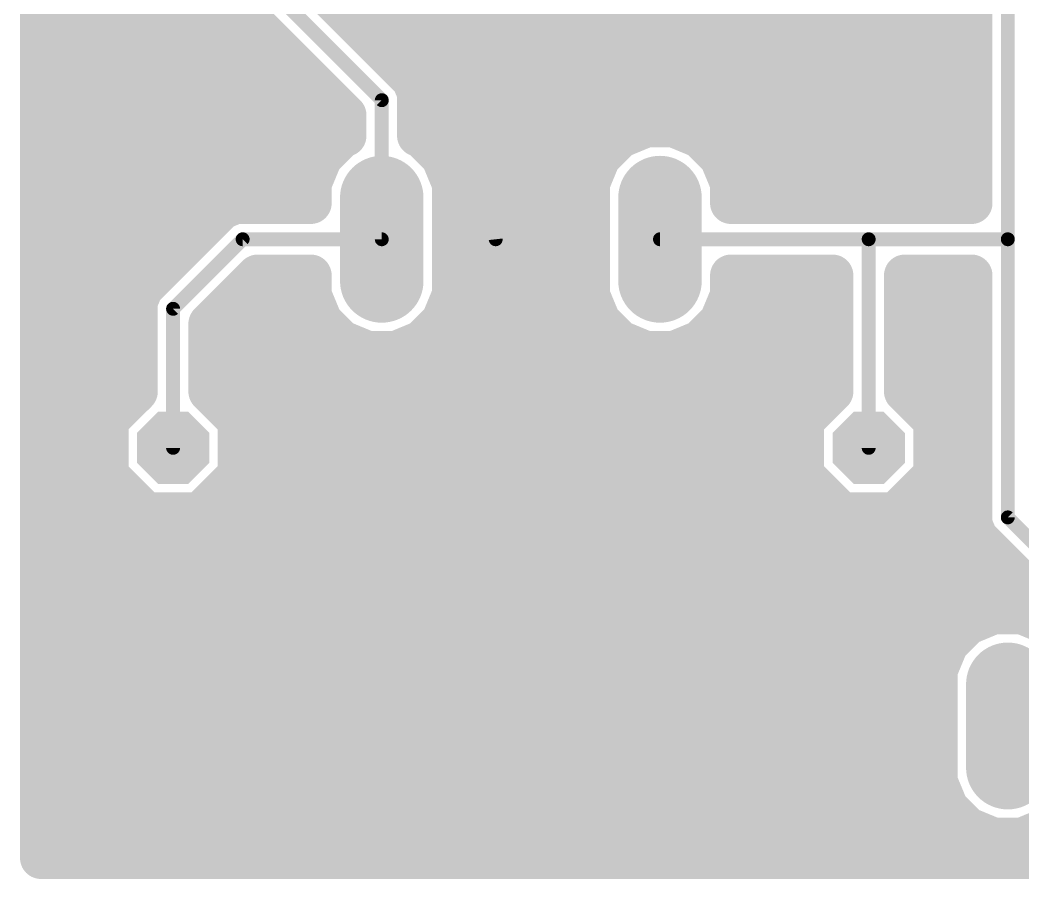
# Model space of a CAD drawing. Extents: x 1 to 64.7, y 1 to 39.6.
# Drawn here: x 1.02 to 19.33, y 1.02 to 16.7 of the extents above; entities that cross this region are included whole.
import ezdxf

# ---------------------------------------------------------------- set-up
doc = ezdxf.new("R2010")
doc.units = 0
doc.layers.add('16', color=175, linetype='CONTINUOUS')
doc.layers.add('17', color=82, linetype='CONTINUOUS')

# ---------------------------------------------------------------- blocks, each defined once
blk = doc.blocks.new('OCTAGONP')
at = {"const_width": 0.5}
blk.add_lwpolyline([(-0.25, -0.1036), (-0.25, 0.1036), (-0.1036, 0.25), (0.1036, 0.25), (0.25, 0.1036), (0.25, -0.1036), (0.1036, -0.25), (-0.1036, -0.25), (-0.25, -0.1036), (-0.25, 0.1036)], dxfattribs=at)
blk = doc.blocks.new('LONGP100')
at = {"const_width": 1}
blk.add_lwpolyline([(-0.5, 0), (0.5, 0)], dxfattribs=at)
at = {"const_width": 0.5}
for points in [[(-0.5, 0.25, 1), (-0.5, -0.25)], [(0.5, -0.25, 1), (0.5, 0.25)]]:
    blk.add_lwpolyline(points, format="xyb", dxfattribs=at)

msp = doc.modelspace()

# ---------------------------------------------------------------- linework, layer by layer
at = {"layer": '16'}
for points, const_width in [([(1.397, 1.397), (1.397, 39.233)], 0.762), ([(8.43, 24.13), (9.7, 12.7)], 0.254), ([(18.3896, 21.6279), (18.3896, 13.3604)], 0.762), ([(19.05, 20.32), (19.05, 12.7)], 0.254), ([(8.1799, 15.6141), (5.7404, 18.0535)], 0.762), ([(4.5201, 17.4059), (6.9596, 14.9665)], 0.762), ([(7.62, 15.24), (5.08, 17.78)], 0.254), ([(1.397, 16.764), (5.1621, 16.764)], 0.762), ([(7.0299, 16.764), (18.3896, 16.764)], 0.762), ([(1.397, 16.002), (5.9241, 16.002)], 0.762), ([(7.7919, 16.002), (18.3896, 16.002)], 0.762), ([(8.2804, 15.3714), (8.1799, 15.6141)], 0.762), ([(8.2804, 14.5906), (8.2804, 15.3714)], 0.762), ([(1.397, 15.24), (6.6861, 15.24)], 0.762), ([(8.2804, 15.24), (18.3896, 15.24)], 0.762), ([(6.9596, 14.9665), (6.9596, 14.5906)], 0.762), ([(7.62, 12.7), (7.62, 15.24)], 0.254), ([(12.4423, 14.7574), (11.9662, 14.5602)], 0.762), ([(12.9577, 14.7574), (12.4423, 14.7574)], 0.762), ([(13.4338, 14.5602), (12.9577, 14.7574)], 0.762), ([(1.397, 14.478), (6.804, 14.478)], 0.762), ([(6.8862, 14.5602), (6.5218, 14.1958)], 0.762), ([(6.9596, 14.5906), (6.8862, 14.5602)], 0.762), ([(8.3538, 14.5602), (8.2804, 14.5906)], 0.762), ([(8.7182, 14.1958), (8.3538, 14.5602)], 0.762), ([(8.436, 14.478), (11.884, 14.478)], 0.762), ([(11.9662, 14.5602), (11.6018, 14.1958)], 0.762), ([(13.7982, 14.1958), (13.4338, 14.5602)], 0.762), ([(13.516, 14.478), (18.3896, 14.478)], 0.762), ([(6.5218, 14.1958), (6.3246, 13.7197)], 0.762), ([(8.9154, 13.7197), (8.7182, 14.1958)], 0.762), ([(11.6018, 14.1958), (11.4046, 13.7197)], 0.762), ([(13.9954, 13.7197), (13.7982, 14.1958)], 0.762), ([(6.3246, 13.7197), (6.3246, 13.3604)], 0.762), ([(8.9154, 11.6803), (8.9154, 13.7197)], 0.762), ([(11.4046, 13.7197), (11.4046, 11.6803)], 0.762), ([(13.9954, 13.3604), (13.9954, 13.7197)], 0.762), ([(1.397, 13.716), (6.3246, 13.716)], 0.762), ([(8.9154, 13.716), (11.4046, 13.716)], 0.762), ([(13.9954, 13.716), (18.3896, 13.716)], 0.762), ([(4.9486, 13.3604), (4.7059, 13.2599)], 0.762), ([(6.3246, 13.3604), (4.9486, 13.3604)], 0.762), ([(18.3896, 13.3604), (13.9954, 13.3604)], 0.762), ([(4.7059, 13.2599), (4.5201, 13.0741)], 0.762), ([(4.5201, 13.0741), (3.4359, 11.9899)], 0.762), ([(1.397, 12.954), (4.4001, 12.954)], 0.762), ([(8.9154, 12.954), (11.4046, 12.954)], 0.762), ([(5.08, 12.7), (3.81, 11.43)], 0.254), ([(5.08, 12.7), (7.62, 12.7)], 0.254), ([(16.51, 12.7), (12.7, 12.7)], 0.254), ([(16.51, 12.7), (19.05, 12.7)], 0.254), ([(16.51, 8.89), (16.51, 12.7)], 0.254), ([(19.05, 7.62), (19.05, 12.7)], 0.254), ([(1.397, 12.192), (3.6381, 12.192)], 0.762), ([(8.9154, 12.192), (11.4046, 12.192)], 0.762), ([(3.4359, 11.9899), (3.2501, 11.8041)], 0.762), ([(4.4704, 11.1565), (5.3535, 12.0396)], 0.762), ([(5.3535, 12.0396), (6.3246, 12.0396)], 0.762), ([(6.3246, 12.0396), (6.3246, 11.6803)], 0.762), ([(13.9954, 11.6803), (13.9954, 12.0396)], 0.762), ([(13.9954, 12.0396), (15.8496, 12.0396)], 0.762), ([(15.8496, 12.0396), (15.8496, 9.9179)], 0.762), ([(17.1704, 9.9179), (17.1704, 12.0396)], 0.762), ([(17.1704, 12.0396), (18.3896, 12.0396)], 0.762), ([(18.3896, 12.0396), (18.3896, 7.4886)], 0.762), ([(3.2501, 11.8041), (3.1496, 11.5614)], 0.762), ([(3.1496, 11.5614), (3.1496, 9.9179)], 0.762), ([(6.3246, 11.6803), (6.5218, 11.2042)], 0.762), ([(8.7182, 11.2042), (8.9154, 11.6803)], 0.762), ([(11.4046, 11.6803), (11.6018, 11.2042)], 0.762), ([(13.7982, 11.2042), (13.9954, 11.6803)], 0.762), ([(1.397, 11.43), (3.1496, 11.43)], 0.762), ([(4.7439, 11.43), (6.4283, 11.43)], 0.762), ([(8.8117, 11.43), (11.5083, 11.43)], 0.762), ([(13.8917, 11.43), (15.8496, 11.43)], 0.762), ([(17.1704, 11.43), (18.3896, 11.43)], 0.762), ([(3.81, 11.43), (3.81, 8.89)], 0.254), ([(4.4704, 9.9179), (4.4704, 11.1565)], 0.762), ([(6.5218, 11.2042), (6.8862, 10.8398)], 0.762), ([(8.3538, 10.8398), (8.7182, 11.2042)], 0.762), ([(11.6018, 11.2042), (11.9662, 10.8398)], 0.762), ([(13.4338, 10.8398), (13.7982, 11.2042)], 0.762), ([(6.8862, 10.8398), (7.3623, 10.6426)], 0.762), ([(7.8777, 10.6426), (8.3538, 10.8398)], 0.762), ([(11.9662, 10.8398), (12.4423, 10.6426)], 0.762), ([(12.9577, 10.6426), (13.4338, 10.8398)], 0.762), ([(1.397, 10.668), (3.1496, 10.668)], 0.762), ([(4.4704, 10.668), (7.301, 10.668)], 0.762), ([(7.3623, 10.6426), (7.8777, 10.6426)], 0.762), ([(7.939, 10.668), (12.381, 10.668)], 0.762), ([(12.4423, 10.6426), (12.9577, 10.6426)], 0.762), ([(13.019, 10.668), (15.8496, 10.668)], 0.762), ([(17.1704, 10.668), (18.3896, 10.668)], 0.762), ([(1.397, 9.906), (3.1377, 9.906)], 0.762), ([(3.1496, 9.9179), (2.6162, 9.3845)], 0.762), ([(5.0038, 9.3845), (4.4704, 9.9179)], 0.762), ([(4.4823, 9.906), (15.8377, 9.906)], 0.762), ([(15.8496, 9.9179), (15.3162, 9.3845)], 0.762), ([(17.7038, 9.3845), (17.1704, 9.9179)], 0.762), ([(17.1823, 9.906), (18.3896, 9.906)], 0.762), ([(2.6162, 9.3845), (2.6162, 8.3955)], 0.762), ([(5.0038, 8.3955), (5.0038, 9.3845)], 0.762), ([(15.3162, 9.3845), (15.3162, 8.3955)], 0.762), ([(17.7038, 8.3955), (17.7038, 9.3845)], 0.762), ([(1.397, 9.144), (2.6162, 9.144)], 0.762), ([(5.0038, 9.144), (15.3162, 9.144)], 0.762), ([(17.7038, 9.144), (18.3896, 9.144)], 0.762), ([(1.397, 8.382), (2.6297, 8.382)], 0.762), ([(2.6162, 8.3955), (3.3155, 7.6962)], 0.762), ([(4.3045, 7.6962), (5.0038, 8.3955)], 0.762), ([(4.9903, 8.382), (15.3297, 8.382)], 0.762), ([(15.3162, 8.3955), (16.0155, 7.6962)], 0.762), ([(17.0045, 7.6962), (17.7038, 8.3955)], 0.762), ([(17.6903, 8.382), (18.3896, 8.382)], 0.762), ([(3.3155, 7.6962), (4.3045, 7.6962)], 0.762), ([(16.0155, 7.6962), (17.0045, 7.6962)], 0.762), ([(1.397, 7.62), (18.3896, 7.62)], 0.762), ([(18.3896, 7.4886), (18.4901, 7.2459)], 0.762), ([(21.59, 5.08), (19.05, 7.62)], 0.254), ([(18.4901, 7.2459), (18.6759, 7.0601)], 0.762), ([(18.6759, 7.0601), (18.6759, 7.0601)], 0.762), ([(18.6759, 7.0601), (20.4738, 5.2623)], 0.762), ([(1.397, 6.858), (18.8781, 6.858)], 0.762), ([(1.397, 6.096), (19.6401, 6.096)], 0.762), ([(18.7923, 5.8674), (18.3162, 5.6702)], 0.762), ([(19.3077, 5.8674), (18.7923, 5.8674)], 0.762), ([(19.7838, 5.6702), (19.3077, 5.8674)], 0.762), ([(18.3162, 5.6702), (17.9518, 5.3058)], 0.762), ([(1.397, 5.334), (17.98, 5.334)], 0.762), ([(17.9518, 5.3058), (17.7546, 4.8297)], 0.762), ([(17.7546, 4.8297), (17.7546, 2.7903)], 0.762), ([(1.397, 4.572), (17.7546, 4.572)], 0.762), ([(1.397, 3.81), (17.7546, 3.81)], 0.762), ([(1.397, 3.048), (17.7546, 3.048)], 0.762), ([(17.7546, 2.7903), (17.9518, 2.3142)], 0.762), ([(1.397, 2.286), (17.98, 2.286)], 0.762), ([(17.9518, 2.3142), (18.3162, 1.9498)], 0.762), ([(18.3162, 1.9498), (18.7923, 1.7526)], 0.762), ([(19.3077, 1.7526), (19.7838, 1.9498)], 0.762), ([(18.7923, 1.7526), (19.3077, 1.7526)], 0.762), ([(1.397, 1.524), (64.313, 1.524)], 0.762), ([(64.313, 1.397), (1.397, 1.397)], 0.762)]:
    msp.add_lwpolyline(points, dxfattribs=dict(at, const_width=const_width))
for points, const_width in [([(1.397, 16.9545, 1), (1.397, 16.5735)], 0.381), ([(5.1621, 16.5735, 1), (5.1621, 16.9545)], 0.381), ([(7.0299, 16.9545, 1), (7.0299, 16.5735)], 0.381), ([(18.3896, 16.5735, 1), (18.3896, 16.9545)], 0.381), ([(1.397, 16.1925, 1), (1.397, 15.8115)], 0.381), ([(5.9241, 15.8115, 1), (5.9241, 16.1925)], 0.381), ([(7.7919, 16.1925, 1), (7.7919, 15.8115)], 0.381), ([(18.3896, 15.8115, 1), (18.3896, 16.1925)], 0.381), ([(8.3559, 15.687, 1), (8.0039, 15.5412)], 0.381), ([(8.0452, 15.4794, 1), (8.3146, 15.7488)], 0.381), ([(8.4709, 15.3714, 1), (8.0899, 15.3714)], 0.381), ([(1.397, 15.4305, 1), (1.397, 15.0495)], 0.381), ([(6.6861, 15.0495, 1), (6.6861, 15.4305)], 0.381), ([(8.2804, 15.4305, 1), (8.2804, 15.0495)], 0.381), ([(8.1044, 15.2985, 1), (8.4564, 15.4443)], 0.381), ([(18.3896, 15.0495, 1), (18.3896, 15.4305)], 0.381), ([(7.1501, 14.9665, 1), (6.7691, 14.9665)], 0.381), ([(6.8249, 14.8317, 1), (7.0943, 15.1012)], 0.381), ([(7.6835, 15.24, 1), (7.5565, 15.24)], 0.127), ([(7.5751, 15.1951, 1), (7.6649, 15.2849)], 0.127), ([(12.4423, 14.9479, 1), (12.4423, 14.5669)], 0.381), ([(12.5152, 14.5814, 1), (12.3694, 14.9334)], 0.381), ([(13.0306, 14.9334, 1), (12.8848, 14.5814)], 0.381), ([(12.9577, 14.5669, 1), (12.9577, 14.9479)], 0.381), ([(1.397, 14.6685, 1), (1.397, 14.2875)], 0.381), ([(6.8133, 14.7362, 1), (6.9591, 14.3842)], 0.381), ([(7.0209, 14.4255, 1), (6.7515, 14.6949)], 0.381), ([(6.804, 14.2875, 1), (6.804, 14.6685)], 0.381), ([(7.0325, 14.4146, 1), (6.8867, 14.7666)], 0.381), ([(8.3533, 14.7666, 1), (8.2075, 14.4146)], 0.381), ([(8.4885, 14.6949, 1), (8.2191, 14.4255)], 0.381), ([(8.436, 14.6685, 1), (8.436, 14.2875)], 0.381), ([(8.2809, 14.3842, 1), (8.4267, 14.7362)], 0.381), ([(11.8933, 14.7362, 1), (12.0391, 14.3842)], 0.381), ([(12.1009, 14.4255, 1), (11.8315, 14.6949)], 0.381), ([(11.884, 14.2875, 1), (11.884, 14.6685)], 0.381), ([(13.5685, 14.6949, 1), (13.2991, 14.4255)], 0.381), ([(13.516, 14.6685, 1), (13.516, 14.2875)], 0.381), ([(13.3609, 14.3842, 1), (13.5067, 14.7362)], 0.381), ([(18.3896, 14.2875, 1), (18.3896, 14.6685)], 0.381), ([(6.7691, 14.5906, 1), (7.1501, 14.5906)], 0.381), ([(8.0899, 14.5906, 1), (8.4709, 14.5906)], 0.381), ([(6.3871, 14.3305, 1), (6.6565, 14.0611)], 0.381), ([(6.6978, 14.1229, 1), (6.3458, 14.2687)], 0.381), ([(8.8942, 14.2687, 1), (8.5422, 14.1229)], 0.381), ([(8.5835, 14.0611, 1), (8.8529, 14.3305)], 0.381), ([(11.4671, 14.3305, 1), (11.7365, 14.0611)], 0.381), ([(11.7778, 14.1229, 1), (11.4258, 14.2687)], 0.381), ([(13.9742, 14.2687, 1), (13.6222, 14.1229)], 0.381), ([(13.6635, 14.0611, 1), (13.9329, 14.3305)], 0.381), ([(6.5151, 13.7197, 1), (6.1341, 13.7197)], 0.381), ([(9.1059, 13.7197, 1), (8.7249, 13.7197)], 0.381), ([(11.5951, 13.7197, 1), (11.2141, 13.7197)], 0.381), ([(14.1859, 13.7197, 1), (13.8049, 13.7197)], 0.381), ([(1.397, 13.9065, 1), (1.397, 13.5255)], 0.381), ([(6.1486, 13.7926, 1), (6.5006, 13.6468)], 0.381), ([(6.3246, 13.5255, 1), (6.3246, 13.9065)], 0.381), ([(8.9154, 13.9065, 1), (8.9154, 13.5255)], 0.381), ([(8.7394, 13.6468, 1), (9.0914, 13.7926)], 0.381), ([(11.2286, 13.7926, 1), (11.5806, 13.6468)], 0.381), ([(11.4046, 13.5255, 1), (11.4046, 13.9065)], 0.381), ([(13.9954, 13.9065, 1), (13.9954, 13.5255)], 0.381), ([(13.8194, 13.6468, 1), (14.1714, 13.7926)], 0.381), ([(18.3896, 13.5255, 1), (18.3896, 13.9065)], 0.381), ([(4.9486, 13.5509, 1), (4.9486, 13.1699)], 0.381), ([(5.0215, 13.1844, 1), (4.8757, 13.5364)], 0.381), ([(6.3246, 13.1699, 1), (6.3246, 13.5509)], 0.381), ([(13.9954, 13.5509, 1), (13.9954, 13.1699)], 0.381), ([(18.3896, 13.1699, 1), (18.3896, 13.5509)], 0.381), ([(4.633, 13.4359, 1), (4.7788, 13.0839)], 0.381), ([(4.8406, 13.1252, 1), (4.5712, 13.3946)], 0.381), ([(6.1341, 13.3604, 1), (6.5151, 13.3604)], 0.381), ([(13.8049, 13.3604, 1), (14.1859, 13.3604)], 0.381), ([(18.1991, 13.3604, 1), (18.5801, 13.3604)], 0.381), ([(4.3854, 13.2088, 1), (4.6548, 12.9394)], 0.381), ([(4.6548, 12.9394, 1), (4.3854, 13.2088)], 0.381), ([(1.397, 13.1445, 1), (1.397, 12.7635)], 0.381), ([(4.4001, 12.7635, 1), (4.4001, 13.1445)], 0.381), ([(8.9154, 13.1445, 1), (8.9154, 12.7635)], 0.381), ([(11.4046, 12.7635, 1), (11.4046, 13.1445)], 0.381), ([(5.08, 12.7635, 1), (5.08, 12.6365)], 0.127), ([(5.1249, 12.6551, 1), (5.0351, 12.7449)], 0.127), ([(7.62, 12.6365, 1), (7.62, 12.7635)], 0.127), ([(12.7, 12.7635, 1), (12.7, 12.6365)], 0.127), ([(16.51, 12.7635, 1), (16.51, 12.6365)], 0.127), ([(16.5735, 12.7, 1), (16.4465, 12.7)], 0.127), ([(16.51, 12.6365, 1), (16.51, 12.7635)], 0.127), ([(19.1135, 12.7, 1), (18.9865, 12.7)], 0.127), ([(19.05, 12.6365, 1), (19.05, 12.7635)], 0.127), ([(7.5565, 12.7, 1), (7.6835, 12.7)], 0.127), ([(9.6369, 12.693, 1), (9.7631, 12.707)], 0.127), ([(18.9865, 12.7, 1), (19.1135, 12.7)], 0.127), ([(1.397, 12.3825, 1), (1.397, 12.0015)], 0.381), ([(3.6381, 12.0015, 1), (3.6381, 12.3825)], 0.381), ([(8.9154, 12.3825, 1), (8.9154, 12.0015)], 0.381), ([(11.4046, 12.0015, 1), (11.4046, 12.3825)], 0.381), ([(3.3012, 12.1246, 1), (3.5706, 11.8552)], 0.381), ([(3.5706, 11.8552, 1), (3.3012, 12.1246)], 0.381), ([(5.3535, 12.2301, 1), (5.3535, 11.8491)], 0.381), ([(5.4882, 11.9049, 1), (5.2188, 12.1743)], 0.381), ([(6.5151, 12.0396, 1), (6.1341, 12.0396)], 0.381), ([(6.3246, 11.8491, 1), (6.3246, 12.2301)], 0.381), ([(14.1859, 12.0396, 1), (13.8049, 12.0396)], 0.381), ([(13.9954, 12.2301, 1), (13.9954, 11.8491)], 0.381), ([(16.0401, 12.0396, 1), (15.6591, 12.0396)], 0.381), ([(15.8496, 11.8491, 1), (15.8496, 12.2301)], 0.381), ([(17.3609, 12.0396, 1), (16.9799, 12.0396)], 0.381), ([(17.1704, 12.2301, 1), (17.1704, 11.8491)], 0.381), ([(18.5801, 12.0396, 1), (18.1991, 12.0396)], 0.381), ([(18.3896, 11.8491, 1), (18.3896, 12.2301)], 0.381), ([(3.1154, 11.9388, 1), (3.3848, 11.6694)], 0.381), ([(3.4261, 11.7312, 1), (3.0741, 11.877)], 0.381), ([(3.3401, 11.5614, 1), (2.9591, 11.5614)], 0.381), ([(6.5006, 11.7532, 1), (6.1486, 11.6074)], 0.381), ([(9.0914, 11.6074, 1), (8.7394, 11.7532)], 0.381), ([(11.5806, 11.7532, 1), (11.2286, 11.6074)], 0.381), ([(14.1714, 11.6074, 1), (13.8194, 11.7532)], 0.381), ([(1.397, 11.6205, 1), (1.397, 11.2395)], 0.381), ([(2.9736, 11.6343, 1), (3.3256, 11.4885)], 0.381), ([(3.1496, 11.2395, 1), (3.1496, 11.6205)], 0.381), ([(4.7439, 11.6205, 1), (4.7439, 11.2395)], 0.381), ([(6.1341, 11.6803, 1), (6.5151, 11.6803)], 0.381), ([(6.4283, 11.2395, 1), (6.4283, 11.6205)], 0.381), ([(8.8117, 11.6205, 1), (8.8117, 11.2395)], 0.381), ([(8.7249, 11.6803, 1), (9.1059, 11.6803)], 0.381), ([(11.2141, 11.6803, 1), (11.5951, 11.6803)], 0.381), ([(11.5083, 11.2395, 1), (11.5083, 11.6205)], 0.381), ([(13.8917, 11.6205, 1), (13.8917, 11.2395)], 0.381), ([(13.8049, 11.6803, 1), (14.1859, 11.6803)], 0.381), ([(15.8496, 11.2395, 1), (15.8496, 11.6205)], 0.381), ([(17.1704, 11.6205, 1), (17.1704, 11.2395)], 0.381), ([(18.3896, 11.2395, 1), (18.3896, 11.6205)], 0.381), ([(3.8735, 11.43, 1), (3.7465, 11.43)], 0.127), ([(3.7651, 11.4749, 1), (3.8549, 11.3851)], 0.127), ([(4.6609, 11.1565, 1), (4.2799, 11.1565)], 0.381), ([(6.6565, 11.3389, 1), (6.3871, 11.0695)], 0.381), ([(8.8529, 11.0695, 1), (8.5835, 11.3389)], 0.381), ([(11.7365, 11.3389, 1), (11.4671, 11.0695)], 0.381), ([(13.9329, 11.0695, 1), (13.6635, 11.3389)], 0.381), ([(4.3357, 11.2912, 1), (4.6051, 11.0217)], 0.381), ([(6.3458, 11.1313, 1), (6.6978, 11.2771)], 0.381), ([(8.5422, 11.2771, 1), (8.8942, 11.1313)], 0.381), ([(11.4258, 11.1313, 1), (11.7778, 11.2771)], 0.381), ([(13.6222, 11.2771, 1), (13.9742, 11.1313)], 0.381), ([(6.9591, 11.0158, 1), (6.8133, 10.6638)], 0.381), ([(8.4267, 10.6638, 1), (8.2809, 11.0158)], 0.381), ([(12.0391, 11.0158, 1), (11.8933, 10.6638)], 0.381), ([(13.5067, 10.6638, 1), (13.3609, 11.0158)], 0.381), ([(1.397, 10.8585, 1), (1.397, 10.4775)], 0.381), ([(3.1496, 10.4775, 1), (3.1496, 10.8585)], 0.381), ([(4.4704, 10.8585, 1), (4.4704, 10.4775)], 0.381), ([(6.7515, 10.7051, 1), (7.0209, 10.9745)], 0.381), ([(7.3623, 10.8331, 1), (7.3623, 10.4521)], 0.381), ([(7.2894, 10.4666, 1), (7.4352, 10.8186)], 0.381), ([(7.301, 10.4775, 1), (7.301, 10.8585)], 0.381), ([(7.8048, 10.8186, 1), (7.9506, 10.4666)], 0.381), ([(7.939, 10.8585, 1), (7.939, 10.4775)], 0.381), ([(7.8777, 10.4521, 1), (7.8777, 10.8331)], 0.381), ([(8.2191, 10.9745, 1), (8.4885, 10.7051)], 0.381), ([(11.8315, 10.7051, 1), (12.1009, 10.9745)], 0.381), ([(12.4423, 10.8331, 1), (12.4423, 10.4521)], 0.381), ([(12.3694, 10.4666, 1), (12.5152, 10.8186)], 0.381), ([(12.381, 10.4775, 1), (12.381, 10.8585)], 0.381), ([(12.8848, 10.8186, 1), (13.0306, 10.4666)], 0.381), ([(13.019, 10.8585, 1), (13.019, 10.4775)], 0.381), ([(12.9577, 10.4521, 1), (12.9577, 10.8331)], 0.381), ([(13.2991, 10.9745, 1), (13.5685, 10.7051)], 0.381), ([(15.8496, 10.4775, 1), (15.8496, 10.8585)], 0.381), ([(17.1704, 10.8585, 1), (17.1704, 10.4775)], 0.381), ([(18.3896, 10.4775, 1), (18.3896, 10.8585)], 0.381), ([(1.397, 10.0965, 1), (1.397, 9.7155)], 0.381), ([(3.2843, 9.7832, 1), (3.0149, 10.0526)], 0.381), ([(3.1377, 9.7155, 1), (3.1377, 10.0965)], 0.381), ([(4.6051, 10.0526, 1), (4.3357, 9.7832)], 0.381), ([(4.4823, 10.0965, 1), (4.4823, 9.7155)], 0.381), ([(15.9843, 9.7832, 1), (15.7149, 10.0526)], 0.381), ([(15.8377, 9.7155, 1), (15.8377, 10.0965)], 0.381), ([(17.3051, 10.0526, 1), (17.0357, 9.7832)], 0.381), ([(17.1823, 10.0965, 1), (17.1823, 9.7155)], 0.381), ([(18.3896, 9.7155, 1), (18.3896, 10.0965)], 0.381), ([(2.9591, 9.9179, 1), (3.3401, 9.9179)], 0.381), ([(4.2799, 9.9179, 1), (4.6609, 9.9179)], 0.381), ([(15.6591, 9.9179, 1), (16.0401, 9.9179)], 0.381), ([(16.9799, 9.9179, 1), (17.3609, 9.9179)], 0.381), ([(2.8067, 9.3845, 1), (2.4257, 9.3845)], 0.381), ([(2.4815, 9.5192, 1), (2.7509, 9.2498)], 0.381), ([(5.1943, 9.3845, 1), (4.8133, 9.3845)], 0.381), ([(4.8691, 9.2498, 1), (5.1385, 9.5192)], 0.381), ([(15.5067, 9.3845, 1), (15.1257, 9.3845)], 0.381), ([(15.1815, 9.5192, 1), (15.4509, 9.2498)], 0.381), ([(17.8943, 9.3845, 1), (17.5133, 9.3845)], 0.381), ([(17.5691, 9.2498, 1), (17.8385, 9.5192)], 0.381), ([(1.397, 9.3345, 1), (1.397, 8.9535)], 0.381), ([(2.6162, 8.9535, 1), (2.6162, 9.3345)], 0.381), ([(5.0038, 9.3345, 1), (5.0038, 8.9535)], 0.381), ([(15.3162, 8.9535, 1), (15.3162, 9.3345)], 0.381), ([(17.7038, 9.3345, 1), (17.7038, 8.9535)], 0.381), ([(18.3896, 8.9535, 1), (18.3896, 9.3345)], 0.381), ([(3.7465, 8.89, 1), (3.8735, 8.89)], 0.127), ([(16.4465, 8.89, 1), (16.5735, 8.89)], 0.127), ([(1.397, 8.5725, 1), (1.397, 8.1915)], 0.381), ([(2.7509, 8.5302, 1), (2.4815, 8.2608)], 0.381), ([(2.6297, 8.1915, 1), (2.6297, 8.5725)], 0.381), ([(4.9903, 8.5725, 1), (4.9903, 8.1915)], 0.381), ([(5.1385, 8.2608, 1), (4.8691, 8.5302)], 0.381), ([(15.4509, 8.5302, 1), (15.1815, 8.2608)], 0.381), ([(15.3297, 8.1915, 1), (15.3297, 8.5725)], 0.381), ([(17.6903, 8.5725, 1), (17.6903, 8.1915)], 0.381), ([(17.8385, 8.2608, 1), (17.5691, 8.5302)], 0.381), ([(18.3896, 8.1915, 1), (18.3896, 8.5725)], 0.381), ([(2.4257, 8.3955, 1), (2.8067, 8.3955)], 0.381), ([(4.8133, 8.3955, 1), (5.1943, 8.3955)], 0.381), ([(15.1257, 8.3955, 1), (15.5067, 8.3955)], 0.381), ([(17.5133, 8.3955, 1), (17.8943, 8.3955)], 0.381), ([(3.3155, 7.8867, 1), (3.3155, 7.5057)], 0.381), ([(4.3045, 7.5057, 1), (4.3045, 7.8867)], 0.381), ([(16.0155, 7.8867, 1), (16.0155, 7.5057)], 0.381), ([(17.0045, 7.5057, 1), (17.0045, 7.8867)], 0.381), ([(1.397, 7.8105, 1), (1.397, 7.4295)], 0.381), ([(3.1808, 7.5615, 1), (3.4502, 7.8309)], 0.381), ([(4.1698, 7.8309, 1), (4.4392, 7.5615)], 0.381), ([(15.8808, 7.5615, 1), (16.1502, 7.8309)], 0.381), ([(16.8698, 7.8309, 1), (17.1392, 7.5615)], 0.381), ([(18.3896, 7.4295, 1), (18.3896, 7.8105)], 0.381), ([(18.5656, 7.5615, 1), (18.2136, 7.4157)], 0.381), ([(19.0949, 7.6649, 1), (19.0051, 7.5751)], 0.127), ([(18.1991, 7.4886, 1), (18.5801, 7.4886)], 0.381), ([(18.6248, 7.3806, 1), (18.3554, 7.1112)], 0.381), ([(18.3141, 7.173, 1), (18.6661, 7.3188)], 0.381), ([(18.9865, 7.62, 1), (19.1135, 7.62)], 0.127), ([(18.6759, 7.2506, 1), (18.6759, 6.8696)], 0.381), ([(18.8106, 7.1948, 1), (18.5412, 6.9254)], 0.381), ([(18.5412, 6.9254, 1), (18.8106, 7.1948)], 0.381), ([(18.6759, 6.8696, 1), (18.6759, 7.2506)], 0.381), ([(1.397, 7.0485, 1), (1.397, 6.6675)], 0.381), ([(18.8781, 6.6675, 1), (18.8781, 7.0485)], 0.381), ([(1.397, 6.2865, 1), (1.397, 5.9055)], 0.381), ([(18.7923, 6.0579, 1), (18.7923, 5.6769)], 0.381), ([(18.8652, 5.6914, 1), (18.7194, 6.0434)], 0.381), ([(19.3806, 6.0434, 1), (19.2348, 5.6914)], 0.381), ([(19.3077, 5.6769, 1), (19.3077, 6.0579)], 0.381), ([(18.4509, 5.5355, 1), (18.1815, 5.8049)], 0.381), ([(18.2433, 5.8462, 1), (18.3891, 5.4942)], 0.381), ([(1.397, 5.5245, 1), (1.397, 5.1435)], 0.381), ([(18.1278, 5.2329, 1), (17.7758, 5.3787)], 0.381), ([(17.98, 5.1435, 1), (17.98, 5.5245)], 0.381), ([(17.8171, 5.4405, 1), (18.0865, 5.1711)], 0.381), ([(17.9451, 4.8297, 1), (17.5641, 4.8297)], 0.381), ([(1.397, 4.7625, 1), (1.397, 4.3815)], 0.381), ([(17.5786, 4.9026, 1), (17.9306, 4.7568)], 0.381), ([(17.7546, 4.3815, 1), (17.7546, 4.7625)], 0.381), ([(1.397, 4.0005, 1), (1.397, 3.6195)], 0.381), ([(17.7546, 3.6195, 1), (17.7546, 4.0005)], 0.381), ([(1.397, 3.2385, 1), (1.397, 2.8575)], 0.381), ([(17.7546, 2.8575, 1), (17.7546, 3.2385)], 0.381), ([(17.9306, 2.8632, 1), (17.5786, 2.7174)], 0.381), ([(17.5641, 2.7903, 1), (17.9451, 2.7903)], 0.381), ([(1.397, 2.4765, 1), (1.397, 2.0955)], 0.381), ([(18.0865, 2.4489, 1), (17.8171, 2.1795)], 0.381), ([(17.7758, 2.2413, 1), (18.1278, 2.3871)], 0.381), ([(17.98, 2.0955, 1), (17.98, 2.4765)], 0.381), ([(18.3891, 2.1258, 1), (18.2433, 1.7738)], 0.381), ([(18.1815, 1.8151, 1), (18.4509, 2.0845)], 0.381), ([(18.7923, 1.9431, 1), (18.7923, 1.5621)], 0.381), ([(18.7194, 1.5766, 1), (18.8652, 1.9286)], 0.381), ([(19.2348, 1.9286, 1), (19.3806, 1.5766)], 0.381), ([(19.3077, 1.5621, 1), (19.3077, 1.9431)], 0.381), ([(1.397, 1.7145, 1), (1.397, 1.3335)], 0.381), ([(1.397, 1.5875, 1), (1.397, 1.2065)], 0.381), ([(1.2065, 1.397, 1), (1.5875, 1.397)], 0.381)]:
    msp.add_lwpolyline(points, format="xyb", dxfattribs=dict(at, const_width=const_width))

# ---------------------------------------------------------------- block references
at = {"layer": '17'}
for name, p, xscale, yscale, rotation in [('LONGP100', (7.62, 12.7), 1.524, 1.524, 90), ('LONGP100', (10.16, 12.7), 1.524, 1.524, 90), ('LONGP100', (12.7, 12.7), 1.524, 1.524, 90), ('OCTAGONP', (11.43, 8.89), 1.3208, 1.3208, 180), ('OCTAGONP', (16.51, 8.89), 1.3208, 1.3208, 180), ('LONGP100', (16.51, 3.81), 1.524, 1.524, 270), ('LONGP100', (19.05, 3.81), 1.524, 1.524, 270)]:
    msp.add_blockref(name, p, dxfattribs=dict(at, xscale=xscale, yscale=yscale, rotation=rotation))
at = {"layer": '17', "xscale": 1.3208, "yscale": 1.3208}
for p in [(3.81, 8.89), (8.89, 8.89)]:
    msp.add_blockref('OCTAGONP', p, dxfattribs=at)

doc.saveas('drawing.dxf')
